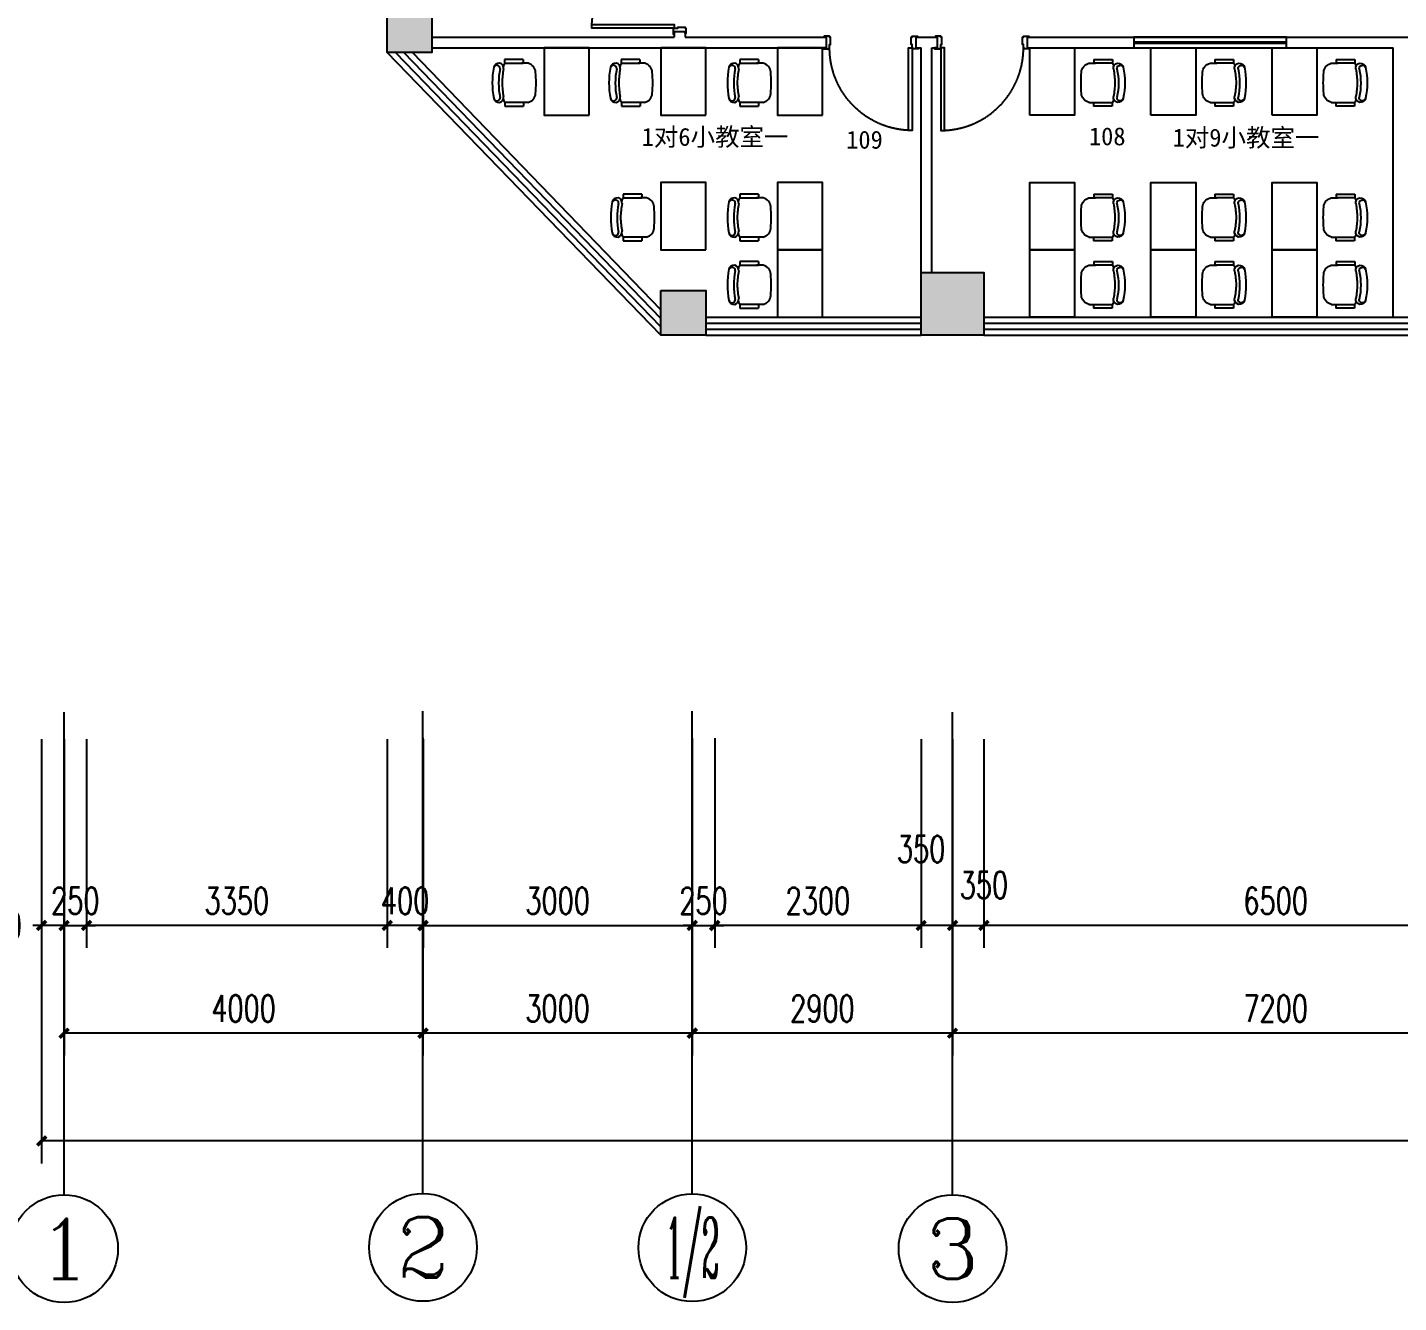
# Model space of a CAD drawing. Extents: x 392800 to 1041602, y -388882 to -94077.
# Drawn here: x 417968 to 433247, y -223729 to -209527 of the extents above; entities that cross this region are included whole.
import ezdxf
from ezdxf.enums import TextEntityAlignment as Align

# ---------------------------------------------------------------- set-up
doc = ezdxf.new("R2010")
doc.units = 0
doc.header["$LTSCALE"] = 1000
doc.header["$MEASUREMENT"] = 0
doc.linetypes.add('ACAD_ISO02W100', pattern=[15, 12, -3])
doc.linetypes.add('ACAD_ISO03W100', pattern=[30, 12, -18])
for name, color, linetype in [('AXIS_TEXT', 7, 'Continuous'), ('DOOR【门】', 93, 'Continuous'), ('IAR-文字350', 2, 'ACAD_ISO02W100'), ('IBS-完成面', 2, 'Continuous'), ('IBS-轴号', 160, 'Continuous'), ('IBS－墙体', 6, 'Continuous'), ('IBS－外尺寸标注', 51, 'Continuous'), ('IBS－窗', 1, 'Continuous'), ('IDS－门', 3, 'Continuous'), ('IFF-家具', 51, 'Continuous'), ('PUB_HATCH', 8, 'Continuous')]:
    doc.layers.add(name, color=color, linetype=linetype)
doc.layers.add('DOOR【门套】', color=70, linetype='Continuous', lineweight=0)
doc.styles.add('_HZTXT', font='gbenor.shx', dxfattribs={"bigfont": 'gbcbig.shx'})
doc.styles.add('_TCH_DIM_T3', font='SIMPLEX', dxfattribs={"width": 0.705882, "bigfont": 'GBCBIG'})
doc.styles.add('COMPLEX', font='COMPLEX')
doc.styles.get("Standard").update_dxf_attribs({"font": 'gbenor.shx', "bigfont": 'gbcbig.shx'})
doc.dimstyles.new('_TCH_ARCH&&100', dxfattribs={"dimtxt": 297.5, "dimasz": 100, "dimexe": 250, "dimexo": 300, "dimgap": 126.25, "dimtad": 1, "dimdec": 0, "dimzin": 0, "dimdsep": 46, "dimtxsty": '_TCH_DIM_T3', "dimblk": 'ARCHTICK', "dimcen": 0.09, "dimclrt": 7, "dimazin": 2, "dimtfac": 1, "dimtdec": 0, "dimtix": 1, "dimtmove": 2, "dimatfit": 3, "dimfxl": 1, "dimtolj": 1, "dimtzin": 0, "dimarcsym": 0})

# ---------------------------------------------------------------- blocks, each defined once
blk = doc.blocks.new('_ArchTick')
at = {"color": 0, "linetype": 'ByBlock', "const_width": 0.4}
blk.add_lwpolyline([(-0.5, -0.5), (0.5, 0.5)], dxfattribs=at)
blk = doc.blocks.new('*D245')
at = {"layer": 'Defpoints', "color": 0, "transparency": 16777216}
for p in [(425627, -217155), (427927, -217155), (425627, -219529)]:
    blk.add_point(p, dxfattribs=at)
at = {"layer": 'IBS－外尺寸标注', "color": 0, "lineweight": -2, "transparency": 16777216}
for p, q in [((425627, -217455), (425627, -219779)), ((427927, -217455), (427927, -219779)), ((427927, -219529), (425627, -219529))]:
    blk.add_line(p, q, dxfattribs=at)
at = {"layer": 'IBS－外尺寸标注', "color": 0, "lineweight": -2, "transparency": 16777216, "xscale": 100, "yscale": 100, "zscale": 100, "rotation": 180}
blk.add_blockref('_ArchTick', (425627, -219529), dxfattribs=at)
at = {"layer": 'IBS－外尺寸标注', "color": 0, "lineweight": -2, "transparency": 16777216, "xscale": 100, "yscale": 100, "zscale": 100}
blk.add_blockref('_ArchTick', (427927, -219529), dxfattribs=at)
at = {"layer": 'IBS－外尺寸标注', "color": 7, "transparency": 16777216, "insert": (426777, -219254), "char_height": 297.5, "attachment_point": 5, "style": '_TCH_DIM_T3'}
blk.add_mtext('\\A1;2300', dxfattribs=at)
blk = doc.blocks.new('*D264')
at = {"layer": 'Defpoints', "color": 0, "transparency": 16777216}
for p in [(418377, -217155), (418627, -217155), (418627, -219529)]:
    blk.add_point(p, dxfattribs=at)
at = {"layer": 'IBS－外尺寸标注', "color": 0, "lineweight": -2, "transparency": 16777216}
for p, q in [((418377, -217455), (418377, -219779)), ((418627, -217455), (418627, -219779)), ((418377, -219529), (418277, -219529)), ((418377, -219529), (418627, -219529)), ((418627, -219529), (418727, -219529))]:
    blk.add_line(p, q, dxfattribs=at)
at = {"layer": 'IBS－外尺寸标注', "color": 0, "lineweight": -2, "transparency": 16777216, "xscale": 100, "yscale": 100, "zscale": 100}
blk.add_blockref('_ArchTick', (418377, -219529), dxfattribs=at)
at = {"layer": 'IBS－外尺寸标注', "color": 0, "lineweight": -2, "transparency": 16777216, "xscale": 100, "yscale": 100, "zscale": 100, "rotation": 180}
blk.add_blockref('_ArchTick', (418627, -219529), dxfattribs=at)
at = {"layer": 'IBS－外尺寸标注', "color": 7, "transparency": 16777216, "insert": (418502, -219254), "char_height": 297.5, "attachment_point": 5, "style": '_TCH_DIM_T3'}
blk.add_mtext('\\A1;250', dxfattribs=at)
blk = doc.blocks.new('*D265')
at = {"layer": 'Defpoints', "color": 0, "transparency": 16777216}
for p in [(418127, -217155), (418377, -217155), (418127, -219529)]:
    blk.add_point(p, dxfattribs=at)
at = {"layer": 'IBS－外尺寸标注', "color": 0, "lineweight": -2, "transparency": 16777216}
for p, q in [((418127, -217455), (418127, -219779)), ((418377, -217455), (418377, -219779)), ((418127, -219529), (418027, -219529)), ((418377, -219529), (418127, -219529)), ((418377, -219529), (418477, -219529))]:
    blk.add_line(p, q, dxfattribs=at)
at = {"layer": 'IBS－外尺寸标注', "color": 0, "lineweight": -2, "transparency": 16777216, "xscale": 100, "yscale": 100, "zscale": 100}
blk.add_blockref('_ArchTick', (418127, -219529), dxfattribs=at)
at = {"layer": 'IBS－外尺寸标注', "color": 0, "lineweight": -2, "transparency": 16777216, "xscale": 100, "yscale": 100, "zscale": 100, "rotation": 180}
blk.add_blockref('_ArchTick', (418377, -219529), dxfattribs=at)
at = {"layer": 'IBS－外尺寸标注', "color": 7, "transparency": 16777216, "insert": (417637, -219529), "char_height": 297.5, "attachment_point": 5, "style": '_TCH_DIM_T3'}
blk.add_mtext('\\A1;250', dxfattribs=at)
blk = doc.blocks.new('*D266')
at = {"layer": 'Defpoints', "color": 0, "transparency": 16777216}
for p in [(421977, -217155), (422377, -217155), (421977, -219529)]:
    blk.add_point(p, dxfattribs=at)
at = {"layer": 'IBS－外尺寸标注', "color": 0, "lineweight": -2, "transparency": 16777216}
for p, q in [((421977, -217455), (421977, -219779)), ((422377, -217455), (422377, -219779)), ((421977, -219529), (421877, -219529)), ((422377, -219529), (421977, -219529)), ((422377, -219529), (422477, -219529))]:
    blk.add_line(p, q, dxfattribs=at)
at = {"layer": 'IBS－外尺寸标注', "color": 0, "lineweight": -2, "transparency": 16777216, "xscale": 100, "yscale": 100, "zscale": 100}
blk.add_blockref('_ArchTick', (421977, -219529), dxfattribs=at)
at = {"layer": 'IBS－外尺寸标注', "color": 0, "lineweight": -2, "transparency": 16777216, "xscale": 100, "yscale": 100, "zscale": 100, "rotation": 180}
blk.add_blockref('_ArchTick', (422377, -219529), dxfattribs=at)
at = {"layer": 'IBS－外尺寸标注', "color": 7, "transparency": 16777216, "insert": (422177, -219254), "char_height": 297.5, "attachment_point": 5, "style": '_TCH_DIM_T3'}
blk.add_mtext('\\A1;400', dxfattribs=at)
blk = doc.blocks.new('*D267')
at = {"layer": 'Defpoints', "color": 0, "transparency": 16777216}
for p in [(425377, -217144), (425627, -217144), (425627, -219529)]:
    blk.add_point(p, dxfattribs=at)
at = {"layer": 'IBS－外尺寸标注', "color": 0, "lineweight": -2, "transparency": 16777216}
for p, q in [((425377, -217444), (425377, -219779)), ((425627, -217444), (425627, -219779)), ((425377, -219529), (425277, -219529)), ((425377, -219529), (425627, -219529)), ((425627, -219529), (425727, -219529))]:
    blk.add_line(p, q, dxfattribs=at)
at = {"layer": 'IBS－外尺寸标注', "color": 0, "lineweight": -2, "transparency": 16777216, "xscale": 100, "yscale": 100, "zscale": 100}
blk.add_blockref('_ArchTick', (425377, -219529), dxfattribs=at)
at = {"layer": 'IBS－外尺寸标注', "color": 0, "lineweight": -2, "transparency": 16777216, "xscale": 100, "yscale": 100, "zscale": 100, "rotation": 180}
blk.add_blockref('_ArchTick', (425627, -219529), dxfattribs=at)
at = {"layer": 'IBS－外尺寸标注', "color": 7, "transparency": 16777216, "insert": (425502, -219254), "char_height": 297.5, "attachment_point": 5, "style": '_TCH_DIM_T3'}
blk.add_mtext('\\A1;250', dxfattribs=at)
blk = doc.blocks.new('*D268')
at = {"layer": 'Defpoints', "color": 0, "transparency": 16777216}
for p in [(427927, -217155), (428277, -217155), (427927, -219529)]:
    blk.add_point(p, dxfattribs=at)
at = {"layer": 'IBS－外尺寸标注', "color": 0, "lineweight": -2, "transparency": 16777216}
for p, q in [((427927, -217455), (427927, -219779)), ((428277, -217455), (428277, -219779)), ((428277, -219529), (427927, -219529))]:
    blk.add_line(p, q, dxfattribs=at)
at = {"layer": 'IBS－外尺寸标注', "color": 0, "lineweight": -2, "transparency": 16777216, "xscale": 100, "yscale": 100, "zscale": 100, "rotation": 180}
blk.add_blockref('_ArchTick', (427927, -219529), dxfattribs=at)
at = {"layer": 'IBS－外尺寸标注', "color": 0, "lineweight": -2, "transparency": 16777216, "xscale": 100, "yscale": 100, "zscale": 100}
blk.add_blockref('_ArchTick', (428277, -219529), dxfattribs=at)
at = {"layer": 'IBS－外尺寸标注', "color": 7, "transparency": 16777216, "insert": (427927, -218679), "char_height": 297.5, "attachment_point": 5, "style": '_TCH_DIM_T3'}
blk.add_mtext('\\A1;350', dxfattribs=at)
blk = doc.blocks.new('*D269')
at = {"layer": 'Defpoints', "color": 0, "transparency": 16777216}
for p in [(428277, -217155), (428627, -217155), (428627, -219529)]:
    blk.add_point(p, dxfattribs=at)
at = {"layer": 'IBS－外尺寸标注', "color": 0, "lineweight": -2, "transparency": 16777216}
for p, q in [((428277, -217455), (428277, -219779)), ((428627, -217455), (428627, -219779)), ((428277, -219529), (428627, -219529))]:
    blk.add_line(p, q, dxfattribs=at)
at = {"layer": 'IBS－外尺寸标注', "color": 0, "lineweight": -2, "transparency": 16777216, "xscale": 100, "yscale": 100, "zscale": 100, "rotation": 180}
blk.add_blockref('_ArchTick', (428277, -219529), dxfattribs=at)
at = {"layer": 'IBS－外尺寸标注', "color": 0, "lineweight": -2, "transparency": 16777216, "xscale": 100, "yscale": 100, "zscale": 100}
blk.add_blockref('_ArchTick', (428627, -219529), dxfattribs=at)
at = {"layer": 'IBS－外尺寸标注', "color": 7, "transparency": 16777216, "insert": (428627, -219079), "char_height": 297.5, "attachment_point": 5, "style": '_TCH_DIM_T3'}
blk.add_mtext('\\A1;350', dxfattribs=at)
blk = doc.blocks.new('*D319')
at = {"layer": 'Defpoints', "color": 0, "transparency": 16777216}
for p in [(422377, -217155), (425377, -217155), (425377, -219529)]:
    blk.add_point(p, dxfattribs=at)
at = {"layer": 'IBS－外尺寸标注', "color": 0, "lineweight": -2, "transparency": 16777216}
for p, q in [((422377, -217455), (422377, -219779)), ((425377, -217455), (425377, -219779)), ((422377, -219529), (425377, -219529))]:
    blk.add_line(p, q, dxfattribs=at)
at = {"layer": 'IBS－外尺寸标注', "color": 0, "lineweight": -2, "transparency": 16777216, "xscale": 100, "yscale": 100, "zscale": 100, "rotation": 180}
blk.add_blockref('_ArchTick', (422377, -219529), dxfattribs=at)
at = {"layer": 'IBS－外尺寸标注', "color": 0, "lineweight": -2, "transparency": 16777216, "xscale": 100, "yscale": 100, "zscale": 100}
blk.add_blockref('_ArchTick', (425377, -219529), dxfattribs=at)
at = {"layer": 'IBS－外尺寸标注', "color": 7, "transparency": 16777216, "insert": (423877, -219254), "char_height": 297.5, "attachment_point": 5, "style": '_TCH_DIM_T3'}
blk.add_mtext('\\A1;3000', dxfattribs=at)
blk = doc.blocks.new('*D320')
at = {"layer": 'Defpoints', "color": 0, "transparency": 16777216}
for p in [(418627, -217155), (421977, -217155), (418627, -219529)]:
    blk.add_point(p, dxfattribs=at)
at = {"layer": 'IBS－外尺寸标注', "color": 0, "lineweight": -2, "transparency": 16777216}
for p, q in [((418627, -217455), (418627, -219779)), ((421977, -217455), (421977, -219779)), ((421977, -219529), (418627, -219529))]:
    blk.add_line(p, q, dxfattribs=at)
at = {"layer": 'IBS－外尺寸标注', "color": 0, "lineweight": -2, "transparency": 16777216, "xscale": 100, "yscale": 100, "zscale": 100, "rotation": 180}
blk.add_blockref('_ArchTick', (418627, -219529), dxfattribs=at)
at = {"layer": 'IBS－外尺寸标注', "color": 0, "lineweight": -2, "transparency": 16777216, "xscale": 100, "yscale": 100, "zscale": 100}
blk.add_blockref('_ArchTick', (421977, -219529), dxfattribs=at)
at = {"layer": 'IBS－外尺寸标注', "color": 7, "transparency": 16777216, "insert": (420302, -219254), "char_height": 297.5, "attachment_point": 5, "style": '_TCH_DIM_T3'}
blk.add_mtext('\\A1;3350', dxfattribs=at)
blk = doc.blocks.new('*D321')
at = {"layer": 'Defpoints', "color": 0, "transparency": 16777216}
for p in [(428627, -217155), (435127, -217155), (428627, -219529)]:
    blk.add_point(p, dxfattribs=at)
at = {"layer": 'IBS－外尺寸标注', "color": 0, "lineweight": -2, "transparency": 16777216}
for p, q in [((428627, -217455), (428627, -219779)), ((435127, -217455), (435127, -219779)), ((435127, -219529), (428627, -219529))]:
    blk.add_line(p, q, dxfattribs=at)
at = {"layer": 'IBS－外尺寸标注', "color": 0, "lineweight": -2, "transparency": 16777216, "xscale": 100, "yscale": 100, "zscale": 100, "rotation": 180}
blk.add_blockref('_ArchTick', (428627, -219529), dxfattribs=at)
at = {"layer": 'IBS－外尺寸标注', "color": 0, "lineweight": -2, "transparency": 16777216, "xscale": 100, "yscale": 100, "zscale": 100}
blk.add_blockref('_ArchTick', (435127, -219529), dxfattribs=at)
at = {"layer": 'IBS－外尺寸标注', "color": 7, "transparency": 16777216, "insert": (431877, -219254), "char_height": 297.5, "attachment_point": 5, "style": '_TCH_DIM_T3'}
blk.add_mtext('\\A1;6500', dxfattribs=at)
blk = doc.blocks.new('*D332')
at = {"layer": 'Defpoints', "color": 0, "transparency": 16777216}
for p in [(418127, -217155), (458277, -217155), (418127, -221929)]:
    blk.add_point(p, dxfattribs=at)
at = {"layer": 'IBS－外尺寸标注', "color": 0, "lineweight": -2, "transparency": 16777216}
for p, q in [((418127, -217455), (418127, -222179)), ((458277, -217455), (458277, -222179)), ((458277, -221929), (418127, -221929))]:
    blk.add_line(p, q, dxfattribs=at)
at = {"layer": 'IBS－外尺寸标注', "color": 0, "lineweight": -2, "transparency": 16777216, "xscale": 100, "yscale": 100, "zscale": 100, "rotation": 180}
blk.add_blockref('_ArchTick', (418127, -221929), dxfattribs=at)
at = {"layer": 'IBS－外尺寸标注', "color": 0, "lineweight": -2, "transparency": 16777216, "xscale": 100, "yscale": 100, "zscale": 100}
blk.add_blockref('_ArchTick', (458277, -221929), dxfattribs=at)
at = {"layer": 'IBS－外尺寸标注', "color": 7, "transparency": 16777216, "insert": (438202, -221654), "char_height": 297.5, "attachment_point": 5, "style": '_TCH_DIM_T3'}
blk.add_mtext('\\A1;40150', dxfattribs=at)
blk = doc.blocks.new('*D333')
at = {"layer": 'Defpoints', "color": 0, "transparency": 16777216}
for p in [(422376, -217141), (425377, -217144), (422376, -220729)]:
    blk.add_point(p, dxfattribs=at)
at = {"layer": 'IBS－外尺寸标注', "color": 0, "lineweight": -2, "transparency": 16777216}
for p, q in [((422376, -217441), (422376, -220979)), ((425377, -217444), (425377, -220979)), ((425377, -220729), (422376, -220729))]:
    blk.add_line(p, q, dxfattribs=at)
at = {"layer": 'IBS－外尺寸标注', "color": 0, "lineweight": -2, "transparency": 16777216, "xscale": 100, "yscale": 100, "zscale": 100, "rotation": 180}
blk.add_blockref('_ArchTick', (422376, -220729), dxfattribs=at)
at = {"layer": 'IBS－外尺寸标注', "color": 0, "lineweight": -2, "transparency": 16777216, "xscale": 100, "yscale": 100, "zscale": 100}
blk.add_blockref('_ArchTick', (425377, -220729), dxfattribs=at)
at = {"layer": 'IBS－外尺寸标注', "color": 7, "transparency": 16777216, "insert": (423876, -220454), "char_height": 297.5, "attachment_point": 5, "style": '_TCH_DIM_T3'}
blk.add_mtext('\\A1;3000', dxfattribs=at)
blk = doc.blocks.new('_AXISO')
blk.add_circle((0, 0), 0.5)
at = {"layer": 'AXIS_TEXT', "style": 'COMPLEX', "width": 1.041667}
blk.add_attdef('A', text='', height=0.56, dxfattribs=at).set_placement((-0.25, -0.28), (0.25, -0.28), align=Align.FIT)
blk = doc.blocks.new('*D342')
at = {"layer": 'Defpoints', "color": 0, "transparency": 16777216}
for p in [(418377, -217155), (422376, -217141), (418377, -220729)]:
    blk.add_point(p, dxfattribs=at)
at = {"layer": 'IBS－外尺寸标注', "color": 0, "lineweight": -2, "transparency": 16777216}
for p, q in [((418377, -217455), (418377, -220979)), ((422376, -217441), (422376, -220979)), ((422376, -220729), (418377, -220729))]:
    blk.add_line(p, q, dxfattribs=at)
at = {"layer": 'IBS－外尺寸标注', "color": 0, "lineweight": -2, "transparency": 16777216, "xscale": 100, "yscale": 100, "zscale": 100, "rotation": 180}
blk.add_blockref('_ArchTick', (418377, -220729), dxfattribs=at)
at = {"layer": 'IBS－外尺寸标注', "color": 0, "lineweight": -2, "transparency": 16777216, "xscale": 100, "yscale": 100, "zscale": 100}
blk.add_blockref('_ArchTick', (422376, -220729), dxfattribs=at)
at = {"layer": 'IBS－外尺寸标注', "color": 7, "transparency": 16777216, "insert": (420377, -220454), "char_height": 297.5, "attachment_point": 5, "style": '_TCH_DIM_T3'}
blk.add_mtext('\\A1;4000', dxfattribs=at)
blk = doc.blocks.new('*D343')
at = {"layer": 'Defpoints', "color": 0, "transparency": 16777216}
for p in [(425377, -217144), (428277, -217155), (425377, -220729)]:
    blk.add_point(p, dxfattribs=at)
at = {"layer": 'IBS－外尺寸标注', "color": 0, "lineweight": -2, "transparency": 16777216}
for p, q in [((425377, -217444), (425377, -220979)), ((428277, -217455), (428277, -220979)), ((428277, -220729), (425377, -220729))]:
    blk.add_line(p, q, dxfattribs=at)
at = {"layer": 'IBS－外尺寸标注', "color": 0, "lineweight": -2, "transparency": 16777216, "xscale": 100, "yscale": 100, "zscale": 100, "rotation": 180}
blk.add_blockref('_ArchTick', (425377, -220729), dxfattribs=at)
at = {"layer": 'IBS－外尺寸标注', "color": 0, "lineweight": -2, "transparency": 16777216, "xscale": 100, "yscale": 100, "zscale": 100}
blk.add_blockref('_ArchTick', (428277, -220729), dxfattribs=at)
at = {"layer": 'IBS－外尺寸标注', "color": 7, "transparency": 16777216, "insert": (426827, -220454), "char_height": 297.5, "attachment_point": 5, "style": '_TCH_DIM_T3'}
blk.add_mtext('\\A1;2900', dxfattribs=at)
blk = doc.blocks.new('*D344')
at = {"layer": 'Defpoints', "color": 0, "transparency": 16777216}
for p in [(428277, -217155), (435477, -217155), (428277, -220729)]:
    blk.add_point(p, dxfattribs=at)
at = {"layer": 'IBS－外尺寸标注', "color": 0, "lineweight": -2, "transparency": 16777216}
for p, q in [((428277, -217455), (428277, -220979)), ((435477, -217455), (435477, -220979)), ((435477, -220729), (428277, -220729))]:
    blk.add_line(p, q, dxfattribs=at)
at = {"layer": 'IBS－外尺寸标注', "color": 0, "lineweight": -2, "transparency": 16777216, "xscale": 100, "yscale": 100, "zscale": 100, "rotation": 180}
blk.add_blockref('_ArchTick', (428277, -220729), dxfattribs=at)
at = {"layer": 'IBS－外尺寸标注', "color": 0, "lineweight": -2, "transparency": 16777216, "xscale": 100, "yscale": 100, "zscale": 100}
blk.add_blockref('_ArchTick', (435477, -220729), dxfattribs=at)
at = {"layer": 'IBS－外尺寸标注', "color": 7, "transparency": 16777216, "insert": (431877, -220454), "char_height": 297.5, "attachment_point": 5, "style": '_TCH_DIM_T3'}
blk.add_mtext('\\A1;7200', dxfattribs=at)
blk = doc.blocks.new('_FZH')
blk.add_solid([(0.5, 0.5), (0.5, -0.5), (-0.5, 0.5), (-0.5, -0.5)])
blk = doc.blocks.new('CH3')
for p, q in [((-259, 349), (-259, 141)), ((-218, 349), (-259, 349)), ((-218, 142), (-218, 349)), ((259, 350), (218, 350)), ((218, 350), (218, 142)), ((259, 142), (259, 350)), ((-218, 89), (-218, 163)), ((218, 87), (218, 162))]:
    blk.add_line(p, q)
at = {"linetype": 'Continuous'}
for p, q in [((-218, 141), (-259, 141)), ((259, 142), (218, 142))]:
    blk.add_line(p, q, dxfattribs=at)
for centre, radius, start, end in [((-163, 416), 55.3, 99.8988, 279.7522), ((-166, 436), 35.2, 94.9128, 274.9128), ((0, -348), 836, 78.0899, 101.9101), ((163, 416), 55.3, 260.2478, 80.1012), ((159, 437), 36.2, 265.0872, 70.3213), ((-4, -349), 766, 78.0112, 101.9888), ((18, -535), 913, 91.1567, 100.8714), ((-18, -535), 913, 79.1286, 88.8433), ((-111, 115), 111, 193.2566, 265.9234), ((0, 1666), 1666, 265.9234, 274.0766), ((111, 115), 111, 274.0766, 345.8334)]:
    blk.add_arc(centre, radius, start, end, dxfattribs=at)
for centre, start, end in [((-181, 309), 90.7226, 132.8382), ((180, 309), 47.1618, 87.5717)]:
    blk.add_arc(centre, 54.9, start, end)
blk = doc.blocks.new('*U236')
at = {"color": 250, "linetype": 'ACAD_ISO03W100'}
blk.add_arc((-40, 59), 920, 90, 180, dxfattribs=at)
at = {"layer": 'DOOR【门套】', "color": 3, "linetype": 'ByBlock', "lineweight": -2}
for points in [[(-40, 60), (-40, 980), (-80, 980), (-80, 60)], [(-970, 60), (-960, 60), (-960, 20), (-950, 20), (-950, -60), (-960, -60), (-960, -70), (-1020, -70), (-1020, -60), (-1000, -60), (-1000, 60), (-1030, 60), (-1030, 70), (-970, 70)], [(-30, 60), (-40, 60), (-40, 20), (-50, 20), (-50, -60), (-40, -60), (-40, -70), (20, -70), (20, -60), (0, -60), (0, 60), (30, 60), (30, 70), (-30, 70)]]:
    blk.add_lwpolyline(points, close=True, dxfattribs=at)
at = {"layer": 'DOOR【门】', "linetype": 'ByBlock', "style": '_HZTXT', "flags": 8}
blk.add_attdef('门编号', text='', height=250, dxfattribs=at).set_placement((-435, 84), align=Align.CENTER)

msp = doc.modelspace()

# ---------------------------------------------------------------- linework, layer by layer
at = {"layer": 'IBS-完成面'}
for p, q in [((425176.2, -209575), (425176.2, -209635)), ((425296.2, -209575), (425296.2, -209635)), ((422476.2, -209635), (425176.2, -209635)), ((422476.2, -209755), (426867.2, -209755)), ((425296.2, -209635), (426867.2, -209635)), ((427867.2, -209635), (428107.2, -209635)), ((427867.2, -209755), (427927.2, -209755)), ((427927.2, -212255), (427927.2, -209755)), ((428047.2, -209755), (428107.2, -209755)), ((428047.2, -212255), (428047.2, -209755)), ((429107.2, -209635), (433407.2, -209635)), ((429107.2, -209755), (433187.2, -209755)), ((433187.2, -212755), (433187.2, -209755))]:
    msp.add_line(p, q, dxfattribs=at)
at = {"layer": 'IBS-轴号'}
for p, q in [((418377.2, -222529.3), (418377.2, -217155)), ((422376.2, -222515.2), (422376.2, -217140.9)), ((425376.5, -222518.3), (425376.5, -217144)), ((428277.2, -222529.3), (428277.2, -217155))]:
    msp.add_line(p, q, dxfattribs=at)
at = {"layer": 'IBS－墙体'}
for points in [[(421976.2, -209305), (422476.2, -209305), (422476.2, -209805), (421976.2, -209805)], [(427927.2, -212255), (428627.2, -212255), (428627.2, -212955), (427927.2, -212955)], [(425027.2, -212455), (425527.2, -212455), (425527.2, -212955), (425027.2, -212955)]]:
    msp.add_lwpolyline(points, close=True, dxfattribs=at)
at = {"layer": 'IBS－窗'}
for p, q in [((425527.2, -212755), (427927.2, -212755)), ((425527.2, -212821.7), (427927.2, -212821.7)), ((428627.2, -212755), (435027.2, -212755)), ((428627.2, -212821.7), (435027.2, -212821.7)), ((425527.2, -212888.3), (427927.2, -212888.3)), ((425527.2, -212955), (427927.2, -212955)), ((428627.2, -212888.3), (435027.2, -212888.3)), ((428627.2, -212955), (435027.2, -212955))]:
    msp.add_line(p, q, dxfattribs=at)
for points in [[(431997.2, -209635), (430297.2, -209635), (430297.2, -209755), (431997.2, -209755)], [(431997.2, -209689), (430297.2, -209689), (430297.2, -209701), (431997.2, -209701)]]:
    msp.add_lwpolyline(points, close=True, dxfattribs=at)
for points in [[(425027.2, -212955), (421976.2, -209805)], [(425027.2, -212860.3), (422070.9, -209805)], [(425027.2, -212766.9), (422164.2, -209805)], [(425027.2, -212672.2), (422259, -209805)]]:
    msp.add_lwpolyline(points, dxfattribs=at)
at = {"layer": 'IFF-家具'}
for points in [[(424227.2, -210505), (424227.2, -209755), (423727.2, -209755), (423727.2, -210505)], [(425527.2, -210505), (425527.2, -209755), (425027.2, -209755), (425027.2, -210505)], [(426827.2, -210505), (426827.2, -209755), (426327.2, -209755), (426327.2, -210505)], [(429137.2, -210505), (429137.2, -209755), (429637.2, -209755), (429637.2, -210505)], [(430487.2, -210505), (430487.2, -209755), (430987.2, -209755), (430987.2, -210505)], [(431837.2, -210505), (431837.2, -209755), (432337.2, -209755), (432337.2, -210505)], [(425527.2, -212005), (425527.2, -211255), (425027.2, -211255), (425027.2, -212005)], [(426827.2, -212005), (426827.2, -211255), (426327.2, -211255), (426327.2, -212005)], [(429137.2, -212005), (429137.2, -211255), (429637.2, -211255), (429637.2, -212005)], [(430487.2, -212005), (430487.2, -211255), (430987.2, -211255), (430987.2, -212005)], [(431837.2, -212005), (431837.2, -211255), (432337.2, -211255), (432337.2, -212005)], [(426827.2, -212755), (426827.2, -212005), (426327.2, -212005), (426327.2, -212755)], [(429137.2, -212755), (429137.2, -212005), (429637.2, -212005), (429637.2, -212755)], [(430487.2, -212755), (430487.2, -212005), (430987.2, -212005), (430987.2, -212755)], [(431837.2, -212755), (431837.2, -212005), (432337.2, -212005), (432337.2, -212755)]]:
    msp.add_lwpolyline(points, close=True, dxfattribs=at)

# ---------------------------------------------------------------- block references
at = {"layer": 'IBS-轴号'}
ref = msp.add_blockref('_AXISO', (418377.2, -223129.3), dxfattribs=dict(at, xscale=1200, yscale=1200, zscale=1200))
ref.add_attrib('A', '1', dxfattribs={"layer": 'AXIS_TEXT', "height": 672, "style": 'COMPLEX', "width": 2.083333}).set_placement((418077.2, -223465.3), (418677.2, -223465.3), align=Align.FIT)
ref = msp.add_blockref('_AXISO', (422376.2, -223115.2), dxfattribs=dict(at, xscale=1200, yscale=1200, zscale=1200))
ref.add_attrib('A', '2', dxfattribs={"layer": 'AXIS_TEXT', "height": 672, "style": 'COMPLEX', "width": 1.339286}).set_placement((422076.2, -223451.2), (422676.2, -223451.2), align=Align.FIT)
ref = msp.add_blockref('_AXISO', (425376.5, -223118.3), dxfattribs=dict(at, xscale=1200, yscale=1200, zscale=1200))
ref.add_attrib('A', '1/2', dxfattribs={"layer": 'AXIS_TEXT', "height": 672, "style": 'COMPLEX', "width": 0.367647}).set_placement((425076.5, -223454.3), (425676.5, -223454.3), align=Align.FIT)
ref = msp.add_blockref('_AXISO', (428277.2, -223129.3), dxfattribs=dict(at, xscale=1200, yscale=1200, zscale=1200))
ref.add_attrib('A', '3', dxfattribs={"layer": 'AXIS_TEXT', "height": 672, "style": 'COMPLEX', "width": 1.339286}).set_placement((427977.2, -223465.3), (428577.2, -223465.3), align=Align.FIT)
at = {"layer": 'IDS－门', "xscale": -1}
for p, rotation in [((425236.2, -209575), 90), ((427867.2, -209695), 180)]:
    msp.add_blockref('*U236', p, dxfattribs=dict(at, rotation=rotation))
at = {"layer": 'IDS－门', "rotation": 180}
msp.add_blockref('*U236', (428107.2, -209695), dxfattribs=at)
at = {"layer": 'IFF-家具', "rotation": 89.99976413173596}
for p in [(423635.8, -210143.4), (424935.8, -210143.4), (426255.8, -210143.4), (424955.8, -211643.4), (426255.8, -211643.4), (426255.8, -212393.4)]:
    msp.add_blockref('CH3', p, dxfattribs=at)
at = {"layer": 'IFF-家具', "xscale": -1, "rotation": 270.000235868261}
for p in [(429708.5, -210143.4), (431058.5, -210143.4), (432408.5, -210143.4), (429708.5, -211643.4), (431058.5, -211643.4), (432408.5, -211643.4), (429708.5, -212393.4), (431058.5, -212393.4), (432408.5, -212393.4)]:
    msp.add_blockref('CH3', p, dxfattribs=at)
at = {"layer": 'PUB_HATCH', "zscale": 500}
for p, xscale, yscale in [((422226.2, -209555), 500, 500), ((428277.2, -212605), 700, 700), ((425277.2, -212705), 500, 500)]:
    msp.add_blockref('_FZH', p, dxfattribs=dict(at, xscale=xscale, yscale=yscale))

# ---------------------------------------------------------------- texts
at = {"layer": 'IAR-文字350', "char_height": 200, "width": 1759.036, "attachment_point": 3, "line_spacing_factor": 0.963855}
for s, insert in [('{\\fSimSun|b0|i0|c134|p2;1对6小教室一}', (426448.8, -210645.4)), ('{\\fSimSun|b0|i0|c134|p2;109}', (427500, -210677)), ('{\\fSimSun|b0|i0|c134|p2;108}', (430204.8, -210639.2)), ('{\\fSimSun|b0|i0|c134|p2;1对9小教室一}', (432365.1, -210653.8))]:
    msp.add_mtext(s, dxfattribs=dict(at, insert=insert))

# ---------------------------------------------------------------- dimensions: what is measured, and where the dimension line sits
at = {"layer": 'IBS－外尺寸标注'}
for base, p1, p2, picture, middle in [((418127.2, -219529.3), (418377.2, -217155), (418127.2, -217155), '*D265', (417636.7, -219529.3)), ((427927.2, -219529.3), (428277.2, -217155), (427927.2, -217155), '*D268', (427927.2, -218679.3)), ((428627.2, -219529.3), (428277.2, -217155), (428627.2, -217155), '*D269', (428627.2, -219079.3))]:
    dim = msp.add_linear_dim(base=base, p1=p1, p2=p2, dimstyle='_TCH_ARCH&&100', dxfattribs=at)
    dim.commit()
    dim.dimension.update_dxf_attribs({"geometry": picture, "text_midpoint": middle, "dimtype": 160})
dim = msp.add_aligned_dim(p1=(458277.2, -217155), p2=(418127.2, -217155), distance=4774.3, dimstyle='_TCH_ARCH&&100', dxfattribs=at)
dim.commit()
dim.dimension.update_dxf_attribs({"geometry": '*D332', "text_midpoint": (438202.2, -221654.3)})
for base, p1, p2, picture, middle in [((418627.2, -219529.3), (418377.2, -217155), (418627.2, -217155), '*D264', (418502.2, -219254.3)), ((418627.2, -219529.3), (421977.2, -217155), (418627.2, -217155), '*D320', (420302.2, -219254.3)), ((421977.2, -219529.3), (422377.2, -217155), (421977.2, -217155), '*D266', (422177.2, -219254.3)), ((422376.2, -220729.3), (425376.5, -217144), (422376.2, -217140.9), '*D333', (423876.3, -220454.3)), ((425377.2, -219529.3), (422377.2, -217155), (425377.2, -217155), '*D319', (423877.2, -219254.3)), ((425626.5, -219529.3), (425376.5, -217144), (425626.5, -217144), '*D267', (425501.5, -219254.3)), ((428277.2, -220729.3), (435477.2, -217155), (428277.2, -217155), '*D344', (431877.2, -220454.3)), ((428627.2, -219529.3), (435127.2, -217155), (428627.2, -217155), '*D321', (431877.2, -219254.3))]:
    dim = msp.add_linear_dim(base=base, p1=p1, p2=p2, dimstyle='_TCH_ARCH&&100', dxfattribs=at)
    dim.commit()
    dim.dimension.update_dxf_attribs({"geometry": picture, "text_midpoint": middle})
for base, p1, p2, text, picture, middle in [((418377.2, -220729.3), (422376.2, -217140.9), (418377.2, -217155), '4000', '*D342', (420376.7, -220454.3)), ((425376.5, -220729.3), (428277.2, -217155), (425376.5, -217144), '2900', '*D343', (426826.8, -220454.3)), ((425626.5, -219529.3), (427927.2, -217155), (425626.5, -217155), '2300', '*D245', (426776.8, -219254.3))]:
    dim = msp.add_linear_dim(base=base, p1=p1, p2=p2, text=text, dimstyle='_TCH_ARCH&&100', dxfattribs=at)
    dim.commit()
    dim.dimension.update_dxf_attribs({"geometry": picture, "text_midpoint": middle})

doc.saveas('drawing.dxf')
